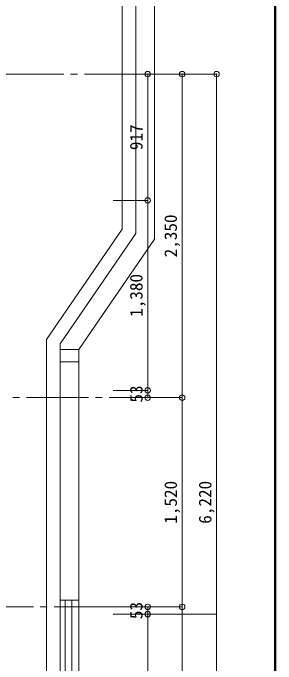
# Model space of a CAD drawing. Units: millimetres at full size, sheet at 1:50. Extents: x -9674 to 9699, y -6794 to 6791.
# Drawn here: x 7790 to 9699, y -482 to 4246 of the extents above; entities that cross this region are included whole.
import ezdxf
from ezdxf.enums import TextEntityAlignment as Align

# ---------------------------------------------------------------- set-up
doc = ezdxf.new("R2010")
doc.units = ezdxf.units.MM
doc.header["$LTSCALE"] = 50
doc.header["$PDMODE"] = 32
doc.header["$PDSIZE"] = 40
doc.linetypes.add('CHAIN2', pattern=[12, 9, -1, 1, -1])
for name, color, linetype, lineweight in [('0-0_図面枠', 7, 'Continuous', 9), ('1-0_芯', 7, 'CHAIN2', 9), ('1-6_ﾊﾞﾙｺﾆｰ・階段', 7, 'Continuous', 9), ('1-B_寸法', 7, 'Continuous', 9)]:
    doc.layers.add(name, color=color, linetype=linetype, lineweight=lineweight)
doc.styles.add('ＭＳ ゴシック', font='')
doc.styles.get('ＭＳ ゴシック').set_extended_font_data('MS Gothic')

msp = doc.modelspace()

# ---------------------------------------------------------------- linework, layer by layer
at = {"layer": '0-0_図面枠'}
for p, q in [((9688.35, -6783.35), (9688.35, 6780.85)), ((9690.11, -6785.11), (9690.11, 6782.61)), ((9691.87, -6786.88), (9691.87, 6784.38)), ((9693.64, 6786.14), (9693.64, -6788.64)), ((9695.4, -6790.4), (9695.4, 6787.9)), ((9697.16, -6792.16), (9697.16, 6789.66))]:
    msp.add_line(p, q, dxfattribs=at)
msp.add_lwpolyline([(9698.92, -6793.93), (9698.92, 6791.43), (-9673.92, 6791.43)], dxfattribs=at)
at = {"layer": '1-0_芯'}
for p, q in [((-8492.5, 3802.35), (8517.5, 3802.35)), ((3087.5, 1452.35), (8517.5, 1452.35)), ((2687.5, -67.65), (8517.5, -67.65))]:
    msp.add_line(p, q, dxfattribs=at)
at = {"layer": '1-6_ﾊﾞﾙｺﾆｰ・階段', "color": 4}
for p, q in [((8582.5, 2675.34), (8582.5, 4702.35)), ((8582.5, 2675.34), (8032.5, 1875.34)), ((8032.5, -4436.28), (8032.5, 1875.34))]:
    msp.add_line(p, q, dxfattribs=at)
at = {"layer": '1-6_ﾊﾞﾙｺﾆｰ・階段'}
for p, q in [((8682.5, 2644.28), (8682.5, 4702.35)), ((8817.5, 2602.35), (8817.5, 4702.35)), ((8682.5, 2644.28), (8132.5, 1844.28)), ((8817.5, 2602.35), (8267.5, 1802.35)), ((8132.5, -17.65), (8132.5, 1844.28)), ((8132.5, 1802.35), (8267.5, 1802.35)), ((8132.5, 1712.35), (8267.5, 1712.35)), ((8167.5, -17.65), (8167.5, -2117.65)), ((8217.5, -17.65), (8217.5, -2117.65)), ((8267.5, -17.65), (8267.5, -2117.65))]:
    msp.add_line(p, q, dxfattribs=at)
for points in [[(8132.5, -17.65), (8267.5, -17.65), (8267.5, 1802.35)], [(8132.5, -17.65), (8132.5, -2117.65), (8132.5, -2252.65)]]:
    msp.add_lwpolyline(points, dxfattribs=at)
at = {"layer": '1-B_寸法'}
for p, q in [((9267.5, 3802.35), (8517.5, 3802.35)), ((8767.5, 3802.35), (8767.5, 2885.35)), ((9017.5, 3802.35), (9017.5, 1452.35)), ((9267.5, 3802.35), (9267.5, -2417.65)), ((8517.5, 2885.35), (8767.5, 2885.35)), ((8767.5, 2885.35), (8767.5, 1505.35)), ((8517.5, 1505.35), (8767.5, 1505.35)), ((8767.5, 1505.35), (8767.5, 1452.35)), ((8517.5, 1452.35), (9017.5, 1452.35)), ((9017.5, 1452.35), (9017.5, -67.65)), ((8517.5, -67.65), (9017.5, -67.65)), ((8767.5, -67.65), (8767.5, -120.65)), ((9017.5, -67.65), (9017.5, -2417.65)), ((8517.5, -120.65), (9267.5, -120.65)), ((8517.5, -120.65), (8767.5, -120.65)), ((8767.5, -120.65), (8767.5, -1500.65))]:
    msp.add_line(p, q, dxfattribs=at)
at = {"layer": '1-B_寸法', "color": 3}
for p in [(8767.5, 3802.35), (9017.5, 3802.35), (9267.5, 3802.35), (8767.5, 2885.35), (8767.5, 1505.35), (8767.5, 1452.35), (9017.5, 1452.35), (8767.5, -67.65), (9017.5, -67.65), (8767.5, -120.65)]:
    msp.add_point(p, dxfattribs=at)

# ---------------------------------------------------------------- texts
at = {"layer": '1-B_寸法', "style": 'ＭＳ ゴシック'}
for s, p in [('917', (8757.5, 3250.1)), ('2,350', (9007.5, 2471.1)), ('1,380', (8757.5, 2039.1)), ('53', (8757.5, 1416.35)), ('1,520', (9007.5, 536.1)), ('6,220', (9257.5, 536.1)), ('53', (8757.5, -156.65))]:
    msp.add_text(s, height=91.64, rotation=90, dxfattribs=at).set_placement(p, align=Align.BOTTOM_LEFT)

doc.saveas('drawing.dxf')
